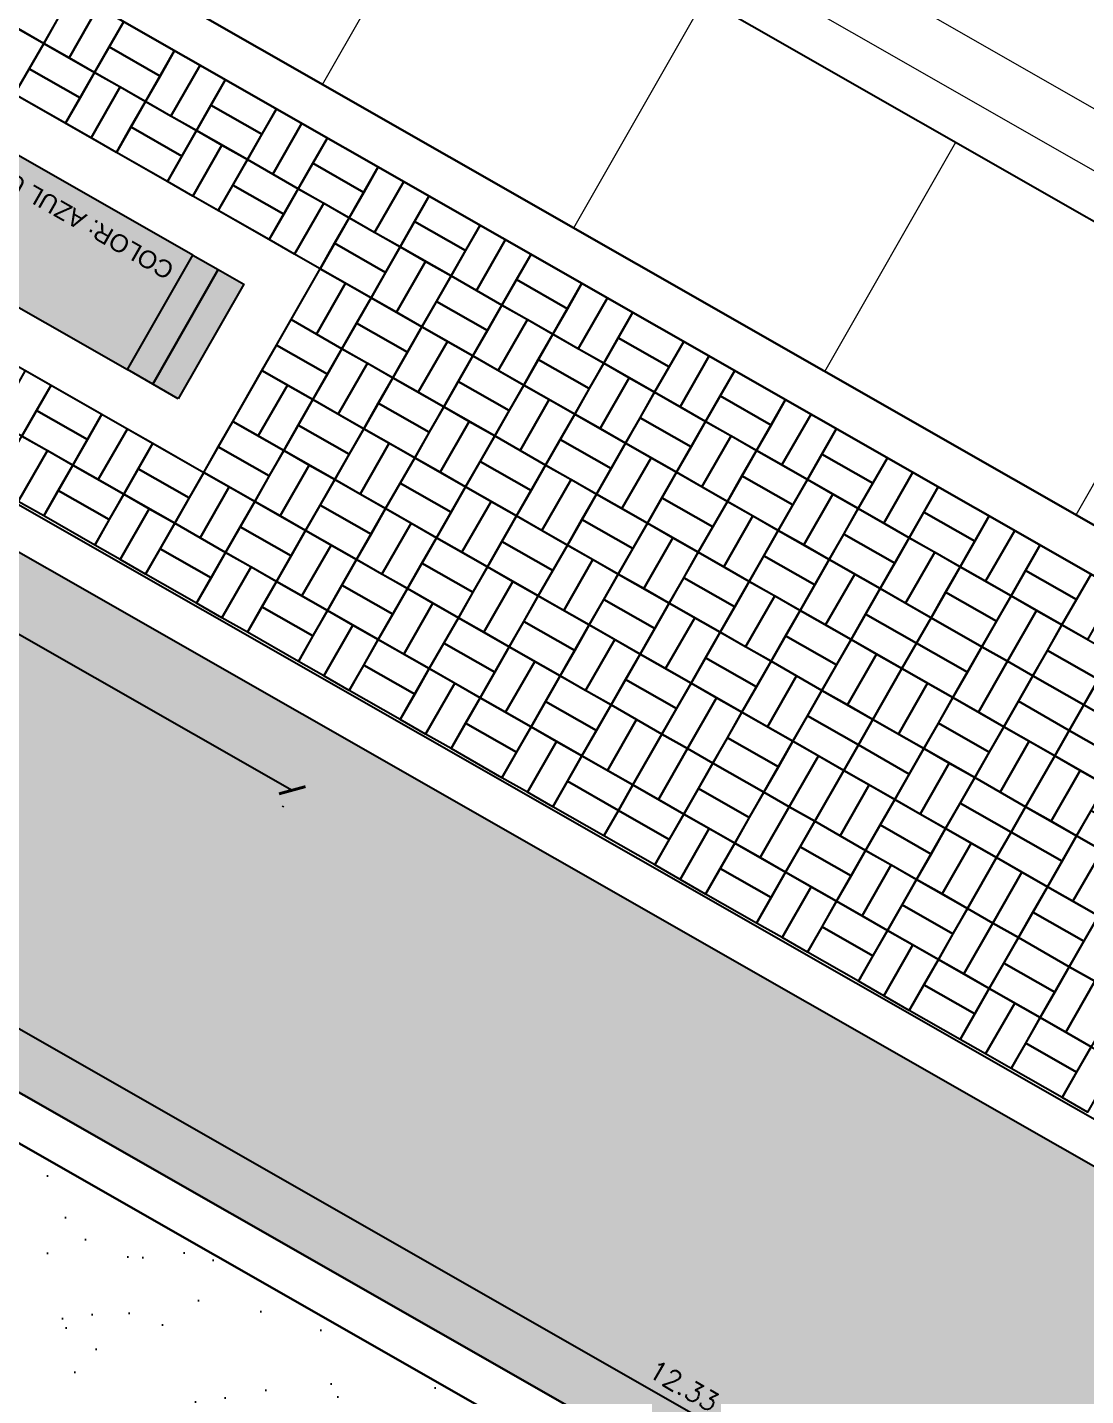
# Model space of a CAD drawing. Header units: millimetres. Extents: x 460 to 723, y 360 to 962.
# Drawn here: x 586.14 to 591.59, y 638.3 to 645.35 of the extents above; entities that cross this region are included whole.
import ezdxf

# ---------------------------------------------------------------- set-up
doc = ezdxf.new("R2010")
doc.units = ezdxf.units.MM
doc.layers.get('0').update_dxf_attribs({"true_color": 0xc2ced6})
for name, color, linetype in [('00_Lotes', 224, 'Continuous'), ('00_Parque-Hatch', 94, 'Continuous'), ('01_Concreto', 251, 'Continuous'), ('01_Concreto_Bruñas', 252, 'Continuous'), ('04_COLOR BANCAS', 252, 'Continuous'), ('0_HATCH_VEREDA', 253, 'Continuous'), ('A-AREA DE TALUD', 82, 'Continuous'), ('C-ROAD', 7, 'Continuous'), ('G-ACOTADO LOTES', 251, 'Continuous')]:
    doc.layers.add(name, color=color, linetype=linetype)
doc.layers.add('Menorca-Parques-A-Bruñas', color=252, linetype='Continuous', lineweight=5)
doc.layers.add('Menorca-Parques-A-Sardineles', color=8, linetype='Continuous', lineweight=18)
doc.styles.add('01COTAS', font='romans.shx')
doc.styles.add('Texto', font='arial.ttf', dxfattribs={"height": 0.2})
doc.dimstyles.new('DIM-50-PLANTA', dxfattribs={"dimscale": 0.05, "dimtxt": 2, "dimasz": 2, "dimexe": 2, "dimexo": 2, "dimgap": 1, "dimtad": 1, "dimzin": 4, "dimdsep": 46, "dimtxsty": '01COTAS', "dimblk": 'ARCHTICK', "dimcen": 25, "dimclrd": 256, "dimclre": 256, "dimclrt": 2, "dimadec": 0, "dimazin": 3, "dimtfac": 1, "dimtmove": 2, "dimatfit": 3, "dimfxl": 2, "dimtolj": 1, "dimtzin": 0, "dimarcsym": 0})

# ---------------------------------------------------------------- blocks, each defined once
blk = doc.blocks.new('Cancha Boulevard')
at = {"layer": '00_Parque-Hatch'}
h = blk.add_hatch(dxfattribs=at)
h.set_pattern_fill('DOTS', color=112, scale=0.5, angle=16.392597834)
h.paths.add_polyline_path([(373652.3303, 8487761.1964), (373676.4203, 8487761.1964), (373676.4203, 8487777.1564), (373652.3303, 8487777.1564)])
at = {"layer": 'Menorca-Parques-A-Sardineles', "color": 251, "true_color": 0x636466}
for points in [[(373652.1803, 8487761.0464), (373676.5703, 8487761.0464), (373676.5703, 8487777.3064), (373652.1803, 8487777.3064)], [(373652.3303, 8487761.1964), (373676.4203, 8487761.1964), (373676.4203, 8487777.1564), (373652.3303, 8487777.1564)]]:
    blk.add_lwpolyline(points, close=True, dxfattribs=at)
blk = doc.blocks.new('_ArchTick')
at = {"color": 0, "linetype": 'ByBlock', "const_width": 0.15}
blk.add_lwpolyline([(-0.5, -0.5), (0.5, 0.5)], dxfattribs=at)
blk = doc.blocks.new('*D329')
at = {"layer": 'Defpoints', "color": 0, "linetype": 'Continuous', "transparency": 16777216}
for p in [(583.9745, 641.0731), (594.8213, 635.2062), (594.6795, 634.9579)]:
    blk.add_point(p, dxfattribs=at)
at = {"layer": 'Menorca-Parques-A-Bruñas', "linetype": 'Continuous', "lineweight": -2, "transparency": 16777216}
for p, q in [((584.1141, 641.3174), (584.1659, 641.4082)), ((584.1163, 641.3213), (594.8213, 635.2062)), ((594.8191, 635.2022), (594.8709, 635.293))]:
    blk.add_line(p, q, dxfattribs=at)
at = {"layer": 'Menorca-Parques-A-Bruñas', "linetype": 'Continuous', "lineweight": -2, "transparency": 16777216, "xscale": 0.1, "yscale": 0.1, "zscale": 0.1}
for p, rotation in [((584.1163, 641.3213), 150.2630592389551), ((594.8213, 635.2062), 330.2630592389551)]:
    blk.add_blockref('_ArchTick', p, dxfattribs=dict(at, rotation=rotation))
at = {"layer": 'Menorca-Parques-A-Bruñas', "color": 2, "linetype": 'Continuous', "transparency": 16777216, "insert": (589.5184, 638.3506), "char_height": 0.1, "attachment_point": 5, "rotation": 330.26306, "style": '01COTAS'}
blk.add_mtext('\\A1;12.33', dxfattribs=at)
blk = doc.blocks.new('banca2')
at = {"layer": '04_COLOR BANCAS', "true_color": 0x0d32d9}
h = blk.add_hatch(color=162, dxfattribs=at)
h.dxf.hatch_style = 1
edge = h.paths.add_edge_path()
edge.add_line((0, 0), (-0.0992, 0.0126))
edge.add_line((-0.0992, 0.0126), (-0.0424, 0.459))
edge.add_line((-0.0424, 0.459), (0.0568, 0.4464))
edge.add_line((0.0568, 0.4464), (0, 0))
edge = h.paths.add_edge_path()
edge.add_line((-0.0992, 0.0126), (-0.1984, 0.0252))
edge.add_line((-0.1984, 0.0252), (-0.1416, 0.4716))
edge.add_line((-0.1416, 0.4716), (-0.0424, 0.459))
edge.add_line((-0.0424, 0.459), (-0.0992, 0.0126))
edge = h.paths.add_edge_path()
edge.add_line((-0.1984, 0.0252), (-0.1416, 0.4716))
edge.add_line((-0.1416, 0.4716), (-1.7289, 0.6734))
edge.add_line((-1.7289, 0.6734), (-1.7856, 0.227))
edge.add_line((-1.7856, 0.227), (-0.1984, 0.0252))
edge = h.paths.add_edge_path()
edge.add_line((-1.7856, 0.227), (-1.8848, 0.2396))
edge.add_line((-1.8848, 0.2396), (-1.8281, 0.6861))
edge.add_line((-1.8281, 0.6861), (-1.7289, 0.6734))
edge.add_line((-1.7289, 0.6734), (-1.7856, 0.227))
edge = h.paths.add_edge_path()
edge.add_line((-1.8848, 0.2396), (-1.984, 0.2523))
edge.add_line((-1.984, 0.2523), (-1.9273, 0.6987))
edge.add_line((-1.9273, 0.6987), (-1.8281, 0.6861))
edge.add_line((-1.8281, 0.6861), (-1.8848, 0.2396))
at = {"layer": '01_Concreto'}
for points in [[(-1.8848, 0.2396), (-1.984, 0.2523), (-1.9273, 0.6987), (-1.8281, 0.6861), (-1.8848, 0.2396)], [(-1.7856, 0.227), (-1.8848, 0.2396), (-1.8281, 0.6861), (-1.7289, 0.6734), (-1.7856, 0.227)], [(-0.1984, 0.0252), (-0.1416, 0.4716), (-1.7289, 0.6734), (-1.7856, 0.227), (-0.1984, 0.0252)], [(-0.0992, 0.0126), (-0.1984, 0.0252), (-0.1416, 0.4716), (-0.0424, 0.459), (-0.0992, 0.0126)], [(0, 0), (-0.0992, 0.0126), (-0.0424, 0.459), (0.0568, 0.4464), (0, 0)]]:
    blk.add_lwpolyline(points, dxfattribs=at)
at = {"layer": '04_COLOR BANCAS', "insert": (-0.1898, 0.3576), "char_height": 0.06, "width": 1.41954, "attachment_point": 1, "rotation": 172.754, "style": 'Texto'}
blk.add_mtext('COLOR: AZUL ULTRAMAR', dxfattribs=at)
blk = doc.blocks.new('A$Cebc2b490')
at = {"layer": '01_Concreto_Bruñas'}
blk.add_lwpolyline([(0.1, 2.4), (0.9, 2.4), (0.9, 0), (0.1, 0)], close=True, dxfattribs=at)
at = {"layer": '01_Concreto_Bruñas', "xscale": -0.9999999999999998, "rotation": 262.7539699267985}
blk.add_blockref('banca2', (0.275, 2.2), dxfattribs=at)
blk = doc.blocks.new('*D328')
at = {"layer": 'Defpoints', "color": 0, "linetype": 'Continuous', "transparency": 16777216}
for p in [(582.5533, 644.9276, -10.267), (587.7969, 641.9323, -10.267), (587.5034, 641.4185)]:
    blk.add_point(p, dxfattribs=at)
at = {"layer": 'Menorca-Parques-A-Bruñas', "linetype": 'Continuous', "lineweight": -2, "transparency": 16777216}
for p, q in [((582.2598, 644.4139), (587.5034, 641.4185)), ((582.2137, 644.3331), (582.2102, 644.327)), ((587.4573, 641.3378), (587.4538, 641.3317))]:
    blk.add_line(p, q, dxfattribs=at)
at = {"layer": 'Menorca-Parques-A-Bruñas', "linetype": 'Continuous', "lineweight": -2, "transparency": 16777216, "xscale": 0.1, "yscale": 0.1, "zscale": 0.1}
for p, rotation in [((582.2598, 644.4139), 150.2630607714954), ((587.5034, 641.4185), 330.2630607714954)]:
    blk.add_blockref('_ArchTick', p, dxfattribs=dict(at, rotation=rotation))
at = {"layer": 'Menorca-Parques-A-Bruñas', "color": 2, "linetype": 'Continuous', "transparency": 16777216, "insert": (584.9312, 643.003), "char_height": 0.1, "attachment_point": 5, "rotation": 330.26306, "style": '01COTAS'}
blk.add_mtext('\\A1;6.04', dxfattribs=at)

msp = doc.modelspace()

# ---------------------------------------------------------------- hatches: boundary and pattern name
at = {"layer": 'A-AREA DE TALUD', "true_color": 0xcdcd98}
h = msp.add_hatch(dxfattribs=at)
h.set_pattern_fill('AR-SAND', color=9, scale=0.012078, angle=40.07509)
h.set_pattern_definition([(77.5750947866, (-410524.92446, -13002042.6709), (-0.395330194152, 0.439867143114), [0, -0.466294532984, 0, -0.521513622416, 0, -0.498505668486]), (47.5750947866, (-410524.9245, -13002042.6709), (-0.14192440596, 1.01200526065), [0, -0.251553629636, 0, -0.420278625124, 0, -0.161055677511]), (7.5750947866, (-410525.2132, -13002042.91383), (0.729905484133, 0.616363838232), [0, -0.153386359534, 0, -0.552190894323, 0, -0.72091588981]), (357.5750947866, (-410525.2132, -13002042.9138), (0.532328560034, 0.799730681003), [0, -0.076693179767, 0, -0.3619918085, 0, -0.414143170742])])
edge = h.paths.add_edge_path()
edge.add_line((592.9346, 632.3599), (594.3705, 634.8736))
edge.add_line((594.3705, 634.8736), (584.2046, 640.6809))
edge.add_line((584.2046, 640.6809), (584.3098, 629.1749))
edge.add_spline(control_points=[(584.3098, 629.1749), (584.906, 629.8385), (585.9071, 630.953), (589.9122, 630.119), (591.8161, 631.5306), (592.9346, 632.3599)], knot_values=[0, 0, 0, 0, 2.229002, 3.742912, 5.898628, 5.898628, 5.898628, 5.898628], degree=3, periodic=0)
at = {"layer": 'G-ACOTADO LOTES'}
h = msp.add_hatch(color=45, dxfattribs=at)
h.dxf.hatch_style = 1
h.paths.add_polyline_path([(594.6795, 634.9579), (584.1982, 616.6098), (583.9745, 641.0731)], flags=16)
h.paths.add_polyline_path([(582.3356, 644.7912), (581.5292, 644.3182), (581.8202, 612.4925), (584.6082, 612.4577), (597.9751, 635.8572)])

# ---------------------------------------------------------------- linework, layer by layer
at = {"layer": '00_Lotes'}
for points, elevation in [([(578.5885, 651.7999), (603.7424, 637.431)], -8.1697), ([(578.6031, 650.2269), (601.8886, 636.9251)], -8.1697), ([(580.8103, 600.4828), (601.5796, 636.8408), (578.8331, 649.8346), (579.2848, 600.8803), (580.8103, 600.4828)], 2.0973), ([(578.8331, 649.8346), (601.5796, 636.8408), (578.8331, 649.8346)], -8.1697), ([(584.7918, 612.3528), (598.2635, 635.9359), (582.5458, 644.9145)], 2.0973)]:
    msp.add_lwpolyline(points, dxfattribs=dict(at, elevation=elevation))
at = {"layer": '00_Lotes', "elevation": 2.0973}
for points in [[(580.921, 600.22), (601.8886, 636.9251), (578.6031, 650.2269), (579.0599, 600.7049)], [(580.8103, 600.4828), (601.5796, 636.8408), (578.8331, 649.8346), (579.2848, 600.8803)], [(582.3356, 644.7912), (581.5292, 644.3182), (581.8202, 612.4925), (584.6082, 612.4577), (597.9751, 635.8572)], [(584.1982, 616.6098), (594.6795, 634.9579), (583.9745, 641.0731)], [(594.6795, 634.9579), (584.1982, 616.6098), (583.9745, 641.0731)], [(584.417, 617.4493), (594.3705, 634.8736), (584.2046, 640.6809), (584.417, 617.4493)], [(594.3705, 634.8736), (584.417, 617.4493), (584.2046, 640.6809)]]:
    msp.add_lwpolyline(points, close=True, dxfattribs=at)
at = {"layer": '0_HATCH_VEREDA', "elevation": -8.1697}
for points in [[(585.9613, 645.415), (586.0362, 645.5461), (586.2983, 645.3963), (586.2235, 645.2652)], [(586.3732, 645.5274), (586.5043, 645.4525), (586.3545, 645.1903), (586.2235, 645.2652)], [(586.3732, 645.5274), (586.5043, 645.4525), (586.3545, 645.1903), (586.2235, 645.2652)], [(586.5043, 645.4525), (586.6354, 645.3776), (586.4856, 645.1154), (586.3545, 645.1903)], [(586.5605, 645.2465), (586.6354, 645.3776), (586.8976, 645.2278), (586.8227, 645.0968)], [(586.0924, 645.3401), (586.2235, 645.2652), (586.0737, 645.003), (585.9426, 645.0779)], [(586.1486, 645.1341), (586.2235, 645.2652), (586.4856, 645.1154), (586.4108, 644.9843)], [(586.4856, 645.1154), (586.5605, 645.2465), (586.8227, 645.0968), (586.7478, 644.9657), (586.4856, 645.1154)], [(586.4856, 645.1154), (586.5605, 645.2465), (586.8227, 645.0968), (586.7478, 644.9657)], [(586.8976, 645.2278), (587.0287, 645.153), (586.8789, 644.8908), (586.7478, 644.9657)], [(587.0287, 645.153), (587.1598, 645.0781), (587.01, 644.8159), (586.8789, 644.8908)], [(587.0287, 645.153), (587.1598, 645.0781), (587.01, 644.8159), (586.8789, 644.8908)], [(586.0737, 645.003), (586.1486, 645.1341), (586.4108, 644.9843), (586.3359, 644.8533)], [(586.4856, 645.1154), (586.6167, 645.0406), (586.467, 644.7784), (586.3359, 644.8533)], [(586.6167, 645.0406), (586.7478, 644.9657), (586.598, 644.7035), (586.467, 644.7784)], [(587.0849, 644.947), (587.1598, 645.0781), (587.4219, 644.9283), (587.3471, 644.7972)], [(587.0849, 644.947), (587.1598, 645.0781), (587.4219, 644.9283), (587.3471, 644.7972)], [(586.6729, 644.8346), (586.7478, 644.9657), (587.01, 644.8159), (586.9351, 644.6848)], [(587.01, 644.8159), (587.0849, 644.947), (587.3471, 644.7972), (587.2722, 644.6661)], [(587.01, 644.8159), (587.0849, 644.947), (587.3471, 644.7972), (587.2722, 644.6661)], [(587.4219, 644.9283), (587.553, 644.8534), (587.4033, 644.5912), (587.2722, 644.6661)], [(587.4219, 644.9283), (587.553, 644.8534), (587.4033, 644.5912), (587.2722, 644.6661)], [(586.598, 644.7035), (586.6729, 644.8346), (586.9351, 644.6848), (586.8602, 644.5537)], [(586.598, 644.7035), (586.6729, 644.8346), (586.9351, 644.6848), (586.8602, 644.5537)], [(587.01, 644.8159), (587.1411, 644.741), (586.9913, 644.4788), (586.8602, 644.5537)], [(587.553, 644.8534), (587.6841, 644.7785), (587.5344, 644.5164), (587.4033, 644.5912), (587.553, 644.8534)], [(587.553, 644.8534), (587.6841, 644.7785), (587.5344, 644.5164), (587.4033, 644.5912)], [(587.1411, 644.741), (587.2722, 644.6661), (587.1224, 644.404), (586.9913, 644.4788)], [(587.6092, 644.6475), (587.6841, 644.7785), (587.9463, 644.6288), (587.8714, 644.4977)], [(587.1973, 644.535), (587.2722, 644.6661), (587.5344, 644.5164), (587.4595, 644.3853)], [(587.5344, 644.5164), (587.6092, 644.6475), (587.8714, 644.4977), (587.7965, 644.3666)], [(587.9463, 644.6288), (588.0774, 644.5539), (587.9276, 644.2917), (587.7965, 644.3666)], [(587.9463, 644.6288), (588.0774, 644.5539), (587.9276, 644.2917), (587.7965, 644.3666)], [(587.1224, 644.404), (587.1973, 644.535), (587.4595, 644.3853), (587.3846, 644.2542)], [(588.0774, 644.5539), (588.2085, 644.479), (588.0587, 644.2168), (587.9276, 644.2917)], [(587.5344, 644.5164), (587.6654, 644.4415), (587.5157, 644.1793), (587.3846, 644.2542)], [(588.1336, 644.3479), (588.2085, 644.479), (588.4707, 644.3292), (588.3958, 644.1981)], [(587.6654, 644.4415), (587.7965, 644.3666), (587.6468, 644.1044), (587.5157, 644.1793)], [(587.7216, 644.2355), (587.7965, 644.3666), (588.0587, 644.2168), (587.9838, 644.0857)], [(588.0587, 644.2168), (588.1336, 644.3479), (588.3958, 644.1981), (588.3209, 644.0671)], [(588.4707, 644.3292), (588.6017, 644.2544), (588.452, 643.9922), (588.3209, 644.0671)], [(587.6468, 644.1044), (587.7216, 644.2355), (587.9838, 644.0857), (587.9089, 643.9546)], [(587.6468, 644.1044), (587.7216, 644.2355), (587.9838, 644.0857), (587.9089, 643.9546)], [(588.6017, 644.2544), (588.7328, 644.1795), (588.5831, 643.9173), (588.452, 643.9922)], [(588.6017, 644.2544), (588.7328, 644.1795), (588.5831, 643.9173), (588.452, 643.9922)], [(588.0587, 644.2168), (588.1898, 644.1419), (588.04, 643.8798), (587.9089, 643.9546)], [(588.658, 644.0484), (588.7328, 644.1795), (588.995, 644.0297), (588.9201, 643.8986)], [(587.6468, 644.1044), (587.7779, 644.0295), (587.6281, 643.7673), (587.497, 643.8422)], [(588.1898, 644.1419), (588.3209, 644.0671), (588.1711, 643.8049), (588.04, 643.8798)], [(588.1898, 644.1419), (588.3209, 644.0671), (588.1711, 643.8049), (588.04, 643.8798)], [(587.7779, 644.0295), (587.9089, 643.9546), (587.7592, 643.6925), (587.6281, 643.7673)], [(587.7779, 644.0295), (587.9089, 643.9546), (587.7592, 643.6925), (587.6281, 643.7673)], [(588.246, 643.936), (588.3209, 644.0671), (588.5831, 643.9173), (588.5082, 643.7862)], [(588.246, 643.936), (588.3209, 644.0671), (588.5831, 643.9173), (588.5082, 643.7862)], [(588.5831, 643.9173), (588.658, 644.0484), (588.9201, 643.8986), (588.8452, 643.7675)], [(587.8341, 643.8236), (587.9089, 643.9546), (588.1711, 643.8049), (588.0962, 643.6738)], [(587.8341, 643.8236), (587.9089, 643.9546), (588.1711, 643.8049), (588.0962, 643.6738)], [(588.1711, 643.8049), (588.246, 643.936), (588.5082, 643.7862), (588.4333, 643.6551)], [(588.1711, 643.8049), (588.246, 643.936), (588.5082, 643.7862), (588.4333, 643.6551)], [(588.5831, 643.9173), (588.7142, 643.8424), (588.5644, 643.5802), (588.4333, 643.6551)], [(587.4221, 643.7111), (587.497, 643.8422), (587.7592, 643.6925), (587.6843, 643.5614)], [(587.7592, 643.6925), (587.8341, 643.8236), (588.0962, 643.6738), (588.0214, 643.5427)], [(587.7592, 643.6925), (587.8341, 643.8236), (588.0962, 643.6738), (588.0214, 643.5427)], [(588.7142, 643.8424), (588.8452, 643.7675), (588.6955, 643.5053), (588.5644, 643.5802)], [(588.1711, 643.8049), (588.3022, 643.73), (588.1524, 643.4678), (588.0214, 643.5427)], [(587.3472, 643.5801), (587.4221, 643.7111), (587.6843, 643.5614), (587.6094, 643.4303)], [(587.3472, 643.5801), (587.4221, 643.7111), (587.6843, 643.5614), (587.6094, 643.4303)], [(587.7592, 643.6925), (587.8903, 643.6176), (587.7405, 643.3554), (587.6094, 643.4303)], [(588.3022, 643.73), (588.4333, 643.6551), (588.2835, 643.3929), (588.1524, 643.4678)], [(587.8903, 643.6176), (588.0214, 643.5427), (587.8716, 643.2805), (587.7405, 643.3554)], [(588.3584, 643.524), (588.4333, 643.6551), (588.6955, 643.5053), (588.6206, 643.3742)], [(588.3584, 643.524), (588.4333, 643.6551), (588.6955, 643.5053), (588.6206, 643.3742)], [(586.1301, 643.5799), (586.2612, 643.505), (586.1114, 643.2428), (585.9803, 643.3177)], [(587.3472, 643.5801), (587.4783, 643.5052), (587.3285, 643.243), (587.1975, 643.3179)], [(587.3472, 643.5801), (587.4783, 643.5052), (587.3285, 643.243), (587.1975, 643.3179)], [(587.9465, 643.4116), (588.0214, 643.5427), (588.2835, 643.3929), (588.2087, 643.2618)], [(586.1863, 643.3739), (586.2612, 643.505), (586.5233, 643.3552), (586.4484, 643.2241)], [(586.1863, 643.3739), (586.2612, 643.505), (586.5233, 643.3552), (586.4484, 643.2241)], [(587.4783, 643.5052), (587.6094, 643.4303), (587.4596, 643.1681), (587.3285, 643.243)], [(587.4783, 643.5052), (587.6094, 643.4303), (587.4596, 643.1681), (587.3285, 643.243)], [(588.2835, 643.3929), (588.3584, 643.524), (588.6206, 643.3742), (588.5457, 643.2432)], [(588.2835, 643.3929), (588.3584, 643.524), (588.6206, 643.3742), (588.5457, 643.2432)], [(587.5345, 643.2992), (587.6094, 643.4303), (587.8716, 643.2805), (587.7967, 643.1494)], [(587.8716, 643.2805), (587.9465, 643.4116), (588.2087, 643.2618), (588.1338, 643.1307)], [(588.2835, 643.3929), (588.4146, 643.318), (588.2649, 643.0559), (588.1338, 643.1307)], [(588.2835, 643.3929), (588.4146, 643.318), (588.2649, 643.0559), (588.1338, 643.1307)], [(586.1114, 643.2428), (586.1863, 643.3739), (586.4484, 643.2241), (586.3736, 643.0931)], [(586.5233, 643.3552), (586.6544, 643.2803), (586.5047, 643.0182), (586.3736, 643.0931)], [(586.5233, 643.3552), (586.6544, 643.2803), (586.5047, 643.0182), (586.3736, 643.0931)], [(586.6544, 643.2803), (586.7855, 643.2055), (586.6357, 642.9433), (586.5047, 643.0182)], [(587.1226, 643.1868), (587.1975, 643.3179), (587.4596, 643.1681), (587.3848, 643.037)], [(587.1226, 643.1868), (587.1975, 643.3179), (587.4596, 643.1681), (587.3848, 643.037)], [(587.4596, 643.1681), (587.5345, 643.2992), (587.7967, 643.1494), (587.7218, 643.0183)], [(587.8716, 643.2805), (588.0027, 643.2056), (587.8529, 642.9435), (587.7218, 643.0183)], [(588.4146, 643.318), (588.5457, 643.2432), (588.3959, 642.981), (588.2649, 643.0559)], [(588.4146, 643.318), (588.5457, 643.2432), (588.3959, 642.981), (588.2649, 643.0559)], [(586.1114, 643.2428), (586.2425, 643.1679), (586.0927, 642.9058), (585.9616, 642.9806)], [(586.7106, 643.0744), (586.7855, 643.2055), (587.0477, 643.0557), (586.9728, 642.9246)], [(587.0477, 643.0557), (587.1226, 643.1868), (587.3848, 643.037), (587.3099, 642.9059), (587.0477, 643.0557)], [(587.0477, 643.0557), (587.1226, 643.1868), (587.3848, 643.037), (587.3099, 642.9059)], [(588.0027, 643.2056), (588.1338, 643.1307), (587.984, 642.8686), (587.8529, 642.9435)], [(586.2425, 643.1679), (586.3736, 643.0931), (586.2238, 642.8309), (586.0927, 642.9058)], [(587.4596, 643.1681), (587.5907, 643.0932), (587.441, 642.831), (587.3099, 642.9059)], [(588.0589, 642.9997), (588.1338, 643.1307), (588.3959, 642.981), (588.3211, 642.8499)], [(586.2987, 642.962), (586.3736, 643.0931), (586.6357, 642.9433), (586.5609, 642.8122)], [(586.6357, 642.9433), (586.7106, 643.0744), (586.9728, 642.9246), (586.8979, 642.7935)], [(586.6357, 642.9433), (586.7106, 643.0744), (586.9728, 642.9246), (586.8979, 642.7935)], [(587.0477, 643.0557), (587.1788, 642.9808), (587.029, 642.7186), (586.8979, 642.7935)], [(587.0477, 643.0557), (587.1788, 642.9808), (587.029, 642.7186), (586.8979, 642.7935)], [(587.5907, 643.0932), (587.7218, 643.0183), (587.572, 642.7562), (587.441, 642.831)], [(587.1788, 642.9808), (587.3099, 642.9059), (587.1601, 642.6437), (587.029, 642.7186)], [(587.6469, 642.8872), (587.7218, 643.0183), (587.984, 642.8686), (587.9091, 642.7375)], [(587.984, 642.8686), (588.0589, 642.9997), (588.3211, 642.8499), (588.2462, 642.7188)], [(586.2238, 642.8309), (586.2987, 642.962), (586.5609, 642.8122), (586.486, 642.6811)], [(586.6357, 642.9433), (586.7668, 642.8684), (586.6171, 642.6062), (586.486, 642.6811)], [(586.6357, 642.9433), (586.7668, 642.8684), (586.6171, 642.6062), (586.486, 642.6811)], [(587.235, 642.7748), (587.3099, 642.9059), (587.572, 642.7562), (587.4972, 642.6251)], [(586.7668, 642.8684), (586.8979, 642.7935), (586.7482, 642.5313), (586.6171, 642.6062)], [(586.7668, 642.8684), (586.8979, 642.7935), (586.7482, 642.5313), (586.6171, 642.6062)], [(587.572, 642.7562), (587.6469, 642.8872), (587.9091, 642.7375), (587.8342, 642.6064)], [(587.984, 642.8686), (588.1151, 642.7937), (587.9653, 642.5315), (587.8342, 642.6064)], [(586.823, 642.6624), (586.8979, 642.7935), (587.1601, 642.6437), (587.0852, 642.5127)], [(586.823, 642.6624), (586.8979, 642.7935), (587.1601, 642.6437), (587.0852, 642.5127)], [(587.1601, 642.6437), (587.235, 642.7748), (587.4972, 642.6251), (587.4223, 642.494)], [(587.572, 642.7562), (587.7031, 642.6813), (587.5534, 642.4191), (587.4223, 642.494)], [(588.1151, 642.7937), (588.2462, 642.7188), (588.0964, 642.4566), (587.9653, 642.5315)], [(586.7482, 642.5313), (586.823, 642.6624), (587.0852, 642.5127), (587.0103, 642.3816)], [(586.7482, 642.5313), (586.823, 642.6624), (587.0852, 642.5127), (587.0103, 642.3816)], [(587.1601, 642.6437), (587.2912, 642.5689), (587.1414, 642.3067), (587.0103, 642.3816)], [(587.1601, 642.6437), (587.2912, 642.5689), (587.1414, 642.3067), (587.0103, 642.3816)], [(587.7031, 642.6813), (587.8342, 642.6064), (587.6845, 642.3442), (587.5534, 642.4191)], [(587.2912, 642.5689), (587.4223, 642.494), (587.2725, 642.2318), (587.1414, 642.3067)], [(587.7593, 642.4753), (587.8342, 642.6064), (588.0964, 642.4566), (588.0215, 642.3255)], [(587.3474, 642.3629), (587.4223, 642.494), (587.6845, 642.3442), (587.6096, 642.2131)], [(587.6845, 642.3442), (587.7593, 642.4753), (588.0215, 642.3255), (587.9466, 642.1944)], [(587.2725, 642.2318), (587.3474, 642.3629), (587.6096, 642.2131), (587.5347, 642.082)], [(587.6845, 642.3442), (587.8156, 642.2693), (587.6658, 642.0071), (587.5347, 642.082)], [(587.8156, 642.2693), (587.9466, 642.1944), (587.7969, 641.9323), (587.6658, 642.0071)], [(587.8156, 642.2693), (587.9466, 642.1944), (587.7969, 641.9323), (587.6658, 642.0071)]]:
    msp.add_lwpolyline(points, close=True, dxfattribs=at)
at = {"layer": 'C-ROAD', "color": 244, "linetype": 'Continuous', "transparency": 33554687, "elevation": -8.1697}
for points in [[(588.995, 644.0297), (589.1261, 643.9548), (588.9763, 643.6926), (588.8452, 643.7675)], [(589.1261, 643.9548), (589.2572, 643.8799), (589.1074, 643.6178), (588.9763, 643.6926)], [(589.1823, 643.7488), (589.2572, 643.8799), (589.5194, 643.7302), (589.4445, 643.5991)], [(588.7704, 643.6364), (588.8452, 643.7675), (589.1074, 643.6178), (589.0325, 643.4867)], [(589.1074, 643.6178), (589.1823, 643.7488), (589.4445, 643.5991), (589.3696, 643.468)], [(589.5194, 643.7302), (589.6505, 643.6553), (589.5007, 643.3931), (589.3696, 643.468)], [(588.6955, 643.5053), (588.7704, 643.6364), (589.0325, 643.4867), (588.9577, 643.3556)], [(589.1074, 643.6178), (589.2385, 643.5429), (589.0888, 643.2807), (588.9577, 643.3556)], [(589.6505, 643.6553), (589.7816, 643.5804), (589.6318, 643.3182), (589.5007, 643.3931)], [(589.2385, 643.5429), (589.3696, 643.468), (589.2198, 643.2058), (589.0888, 643.2807)], [(589.7067, 643.4493), (589.7816, 643.5804), (590.0437, 643.4306), (589.9689, 643.2995)], [(588.6955, 643.5053), (588.8266, 643.4305), (588.6768, 643.1683), (588.5457, 643.2432)], [(589.2947, 643.3369), (589.3696, 643.468), (589.6318, 643.3182), (589.5569, 643.1871)], [(588.8266, 643.4305), (588.9577, 643.3556), (588.8079, 643.0934), (588.6768, 643.1683)], [(588.8266, 643.4305), (588.9577, 643.3556), (588.8079, 643.0934), (588.6768, 643.1683)], [(589.6318, 643.3182), (589.7067, 643.4493), (589.9689, 643.2995), (589.894, 643.1684)], [(589.6318, 643.3182), (589.7067, 643.4493), (589.9689, 643.2995), (589.894, 643.1684)], [(590.0437, 643.4306), (590.1748, 643.3557), (590.0251, 643.0936), (589.894, 643.1684)], [(590.0437, 643.4306), (590.1748, 643.3557), (590.0251, 643.0936), (589.894, 643.1684)], [(588.8828, 643.2245), (588.9577, 643.3556), (589.2198, 643.2058), (589.145, 643.0747)], [(589.2198, 643.2058), (589.2947, 643.3369), (589.5569, 643.1871), (589.482, 643.056)], [(590.1748, 643.3557), (590.3059, 643.2809), (590.1561, 643.0187), (590.0251, 643.0936)], [(589.6318, 643.3182), (589.7629, 643.2433), (589.6131, 642.9812), (589.482, 643.056)], [(590.231, 643.1498), (590.3059, 643.2809), (590.5681, 643.1311), (590.4932, 643)], [(590.231, 643.1498), (590.3059, 643.2809), (590.5681, 643.1311), (590.4932, 643)], [(588.4708, 643.1121), (588.5457, 643.2432), (588.8079, 643.0934), (588.733, 642.9623)], [(588.4708, 643.1121), (588.5457, 643.2432), (588.8079, 643.0934), (588.733, 642.9623)], [(588.8079, 643.0934), (588.8828, 643.2245), (589.145, 643.0747), (589.0701, 642.9436)], [(589.2198, 643.2058), (589.3509, 643.1309), (589.2012, 642.8687), (589.0701, 642.9436)], [(589.7629, 643.2433), (589.894, 643.1684), (589.7442, 642.9063), (589.6131, 642.9812)], [(589.7629, 643.2433), (589.894, 643.1684), (589.7442, 642.9063), (589.6131, 642.9812)], [(588.3959, 642.981), (588.4708, 643.1121), (588.733, 642.9623), (588.6581, 642.8312)], [(588.3959, 642.981), (588.4708, 643.1121), (588.733, 642.9623), (588.6581, 642.8312)], [(589.3509, 643.1309), (589.482, 643.056), (589.3323, 642.7939), (589.2012, 642.8687)], [(589.3509, 643.1309), (589.482, 643.056), (589.3323, 642.7939), (589.2012, 642.8687)], [(589.8191, 643.0374), (589.894, 643.1684), (590.1561, 643.0187), (590.0813, 642.8876)], [(590.1561, 643.0187), (590.231, 643.1498), (590.4932, 643), (590.4183, 642.8689)], [(590.1561, 643.0187), (590.231, 643.1498), (590.4932, 643), (590.4183, 642.8689)], [(590.5681, 643.1311), (590.6992, 643.0562), (590.5494, 642.794), (590.4183, 642.8689)], [(590.5681, 643.1311), (590.6992, 643.0562), (590.5494, 642.794), (590.4183, 642.8689)], [(588.8079, 643.0934), (588.939, 643.0185), (588.7892, 642.7563), (588.6581, 642.8312)], [(589.4071, 642.9249), (589.482, 643.056), (589.7442, 642.9063), (589.6693, 642.7752)], [(589.4071, 642.9249), (589.482, 643.056), (589.7442, 642.9063), (589.6693, 642.7752)], [(590.6992, 643.0562), (590.8303, 642.9813), (590.6805, 642.7191), (590.5494, 642.794)], [(588.3959, 642.981), (588.527, 642.9061), (588.3773, 642.6439), (588.2462, 642.7188)], [(588.939, 643.0185), (589.0701, 642.9436), (588.9203, 642.6814), (588.7892, 642.7563)], [(589.7442, 642.9063), (589.8191, 643.0374), (590.0813, 642.8876), (590.0064, 642.7565)], [(590.1561, 643.0187), (590.2872, 642.9438), (590.1375, 642.6816), (590.0064, 642.7565)], [(590.7554, 642.8502), (590.8303, 642.9813), (591.0925, 642.8316), (591.0176, 642.7005)], [(588.527, 642.9061), (588.6581, 642.8312), (588.5084, 642.569), (588.3773, 642.6439)], [(588.9952, 642.8125), (589.0701, 642.9436), (589.3323, 642.7939), (589.2574, 642.6628)], [(589.3323, 642.7939), (589.4071, 642.9249), (589.6693, 642.7752), (589.5944, 642.6441)], [(589.3323, 642.7939), (589.4071, 642.9249), (589.6693, 642.7752), (589.5944, 642.6441)], [(589.7442, 642.9063), (589.8753, 642.8314), (589.7255, 642.5692), (589.5944, 642.6441)], [(590.2872, 642.9438), (590.4183, 642.8689), (590.2686, 642.6067), (590.1375, 642.6816)], [(588.5832, 642.7001), (588.6581, 642.8312), (588.9203, 642.6814), (588.8454, 642.5504)], [(589.8753, 642.8314), (590.0064, 642.7565), (589.8566, 642.4943), (589.7255, 642.5692)], [(590.3434, 642.7378), (590.4183, 642.8689), (590.6805, 642.7191), (590.6056, 642.588)], [(590.6805, 642.7191), (590.7554, 642.8502), (591.0176, 642.7005), (590.9427, 642.5694)], [(591.0925, 642.8316), (591.2235, 642.7567), (591.0738, 642.4945), (590.9427, 642.5694)], [(588.9203, 642.6814), (588.9952, 642.8125), (589.2574, 642.6628), (589.1825, 642.5317)], [(589.3323, 642.7939), (589.4633, 642.719), (589.3136, 642.4568), (589.1825, 642.5317)], [(589.9315, 642.6254), (590.0064, 642.7565), (590.2686, 642.6067), (590.1937, 642.4756)], [(591.2235, 642.7567), (591.3546, 642.6818), (591.2049, 642.4196), (591.0738, 642.4945)], [(591.2235, 642.7567), (591.3546, 642.6818), (591.2049, 642.4196), (591.0738, 642.4945)], [(588.1713, 642.5877), (588.2462, 642.7188), (588.5084, 642.569), (588.4335, 642.4379)], [(588.5084, 642.569), (588.5832, 642.7001), (588.8454, 642.5504), (588.7705, 642.4193)], [(589.4633, 642.719), (589.5944, 642.6441), (589.4447, 642.3819), (589.3136, 642.4568)], [(590.2686, 642.6067), (590.3434, 642.7378), (590.6056, 642.588), (590.5307, 642.457)], [(590.6805, 642.7191), (590.8116, 642.6443), (590.6618, 642.3821), (590.5307, 642.457)], [(588.9203, 642.6814), (589.0514, 642.6066), (588.9016, 642.3444), (588.7705, 642.4193)], [(588.9203, 642.6814), (589.0514, 642.6066), (588.9016, 642.3444), (588.7705, 642.4193)], [(589.5196, 642.513), (589.5944, 642.6441), (589.8566, 642.4943), (589.7817, 642.3632)], [(589.8566, 642.4943), (589.9315, 642.6254), (590.1937, 642.4756), (590.1188, 642.3445)], [(590.8116, 642.6443), (590.9427, 642.5694), (590.7929, 642.3072), (590.6618, 642.3821)], [(591.2798, 642.5507), (591.3546, 642.6818), (591.6168, 642.532), (591.5419, 642.4009)], [(588.0964, 642.4566), (588.1713, 642.5877), (588.4335, 642.4379), (588.3586, 642.3069)], [(588.0964, 642.4566), (588.1713, 642.5877), (588.4335, 642.4379), (588.3586, 642.3069)], [(588.5084, 642.569), (588.6394, 642.4941), (588.4897, 642.232), (588.3586, 642.3069)], [(589.0514, 642.6066), (589.1825, 642.5317), (589.0327, 642.2695), (588.9016, 642.3444)], [(589.0514, 642.6066), (589.1825, 642.5317), (589.0327, 642.2695), (588.9016, 642.3444)], [(590.2686, 642.6067), (590.3996, 642.5318), (590.2499, 642.2697), (590.1188, 642.3446)], [(590.8678, 642.4383), (590.9427, 642.5694), (591.2049, 642.4196), (591.13, 642.2885)], [(591.2049, 642.4196), (591.2798, 642.5507), (591.5419, 642.4009), (591.467, 642.2698)], [(591.2049, 642.4196), (591.2798, 642.5507), (591.5419, 642.4009), (591.467, 642.2698)], [(588.6394, 642.4941), (588.7705, 642.4193), (588.6208, 642.1571), (588.4897, 642.232)], [(588.6394, 642.4941), (588.7705, 642.4193), (588.6208, 642.1571), (588.4897, 642.232)], [(589.1076, 642.4006), (589.1825, 642.5317), (589.4447, 642.3819), (589.3698, 642.2508)], [(589.4447, 642.3819), (589.5196, 642.513), (589.7817, 642.3632), (589.7068, 642.2321)], [(589.8566, 642.4943), (589.9877, 642.4194), (589.8379, 642.1573), (589.7068, 642.2321)], [(589.8566, 642.4943), (589.9877, 642.4194), (589.8379, 642.1573), (589.7068, 642.2321)], [(590.3996, 642.5318), (590.5307, 642.457), (590.381, 642.1948), (590.2499, 642.2697)], [(591.6168, 642.532), (591.7479, 642.4571), (591.5981, 642.1949), (591.467, 642.2698)], [(588.0964, 642.4566), (588.2275, 642.3817), (588.0777, 642.1196), (587.9466, 642.1944)], [(588.6957, 642.2882), (588.7705, 642.4193), (589.0327, 642.2695), (588.9578, 642.1384)], [(588.6957, 642.2882), (588.7705, 642.4193), (589.0327, 642.2695), (588.9578, 642.1384)], [(589.9877, 642.4194), (590.1188, 642.3445), (589.969, 642.0824), (589.8379, 642.1573)], [(590.4559, 642.3259), (590.5307, 642.457), (590.7929, 642.3072), (590.718, 642.1761)], [(590.7929, 642.3072), (590.8678, 642.4383), (591.13, 642.2885), (591.0551, 642.1574)], [(590.7929, 642.3072), (590.8678, 642.4383), (591.13, 642.2885), (591.0551, 642.1574)], [(591.2049, 642.4196), (591.336, 642.3447), (591.1862, 642.0825), (591.0551, 642.1574)], [(591.2049, 642.4196), (591.336, 642.3447), (591.1862, 642.0825), (591.0551, 642.1574)], [(588.2275, 642.3817), (588.3586, 642.3069), (588.2088, 642.0447), (588.0777, 642.1196)], [(589.0327, 642.2695), (589.1076, 642.4006), (589.3698, 642.2508), (589.2949, 642.1197)], [(589.0327, 642.2695), (589.1076, 642.4006), (589.3698, 642.2508), (589.2949, 642.1197)], [(589.4447, 642.3819), (589.5758, 642.307), (589.426, 642.0448), (589.2949, 642.1197)], [(590.0439, 642.2135), (590.1188, 642.3446), (590.381, 642.1948), (590.3061, 642.0637)], [(591.336, 642.3447), (591.467, 642.2698), (591.3173, 642.0077), (591.1862, 642.0825)], [(588.2837, 642.1758), (588.3586, 642.3069), (588.6208, 642.1571), (588.5459, 642.026)], [(588.6208, 642.1571), (588.6957, 642.2882), (588.9578, 642.1384), (588.8829, 642.0073)], [(589.0327, 642.2695), (589.1638, 642.1946), (589.014, 641.9324), (588.8829, 642.0073)], [(589.0327, 642.2695), (589.1638, 642.1946), (589.014, 641.9324), (588.8829, 642.0073)], [(589.5758, 642.307), (589.7068, 642.2321), (589.5571, 641.97), (589.426, 642.0448)], [(590.381, 642.1948), (590.4559, 642.3259), (590.718, 642.1761), (590.6432, 642.045)], [(590.718, 642.1761), (590.7929, 642.3072), (591.0551, 642.1574), (590.9802, 642.0263)], [(590.718, 642.1761), (590.7929, 642.3072), (591.0551, 642.1574), (590.9802, 642.0263)], [(591.3922, 642.1387), (591.467, 642.2698), (591.7292, 642.1201), (591.6543, 641.989)], [(587.8718, 642.0634), (587.9466, 642.1944), (588.2088, 642.0447), (588.1339, 641.9136)], [(587.8718, 642.0634), (587.9466, 642.1944), (588.2088, 642.0447), (588.1339, 641.9136)], [(589.1638, 642.1946), (589.2949, 642.1197), (589.1451, 641.8575), (589.014, 641.9324)], [(589.632, 642.101), (589.7068, 642.2321), (589.969, 642.0824), (589.8941, 641.9513)], [(589.969, 642.0824), (590.0439, 642.2135), (590.3061, 642.0637), (590.2312, 641.9326)], [(590.381, 642.1948), (590.5121, 642.1199), (590.3623, 641.8577), (590.2312, 641.9326)], [(588.2088, 642.0447), (588.2837, 642.1758), (588.5459, 642.026), (588.471, 641.8949)], [(588.2088, 642.0447), (588.2837, 642.1758), (588.5459, 642.026), (588.471, 641.8949)], [(588.6208, 642.1571), (588.7519, 642.0822), (588.6021, 641.82), (588.471, 641.8949)], [(590.6432, 642.045), (590.718, 642.1761), (590.9802, 642.0263), (590.9053, 641.8952)], [(591.0551, 642.1574), (591.1862, 642.0825), (591.0364, 641.8204), (590.9053, 641.8952)], [(591.3173, 642.0077), (591.3922, 642.1387), (591.6543, 641.989), (591.5795, 641.8579)], [(587.7969, 641.9323), (587.8718, 642.0634), (588.1339, 641.9136), (588.0591, 641.7825)], [(588.7519, 642.0822), (588.8829, 642.0073), (588.7332, 641.7451), (588.6021, 641.82)], [(589.22, 641.9886), (589.2949, 642.1197), (589.5571, 641.97), (589.4822, 641.8389)], [(589.5571, 641.97), (589.632, 642.101), (589.8941, 641.9513), (589.8193, 641.8202)], [(589.969, 642.0824), (590.1001, 642.0075), (589.9503, 641.7453), (589.8193, 641.8202)], [(590.5121, 642.1199), (590.6432, 642.045), (590.4934, 641.7828), (590.3623, 641.8577)], [(591.1862, 642.0825), (591.3173, 642.0077), (591.1675, 641.7455), (591.0364, 641.8204)], [(591.7292, 642.1201), (591.8603, 642.0452), (591.7105, 641.783), (591.5795, 641.8579)], [(588.2088, 642.0447), (588.3399, 641.9698), (588.1901, 641.7076), (588.0591, 641.7825)], [(588.2088, 642.0447), (588.3399, 641.9698), (588.1901, 641.7076), (588.0591, 641.7825)], [(588.8081, 641.8762), (588.8829, 642.0073), (589.1451, 641.8575), (589.0702, 641.7265), (588.8081, 641.8762)], [(588.8081, 641.8762), (588.8829, 642.0073), (589.1451, 641.8575), (589.0702, 641.7265)], [(589.1451, 641.8575), (589.22, 641.9886), (589.4822, 641.8389), (589.4073, 641.7078)], [(590.1001, 642.0075), (590.2312, 641.9326), (590.0814, 641.6704), (589.9503, 641.7453)], [(590.6432, 642.045), (590.7742, 641.9701), (590.6245, 641.7079), (590.4934, 641.7828)], [(590.6432, 642.045), (590.7742, 641.9701), (590.6245, 641.7079), (590.4934, 641.7828)], [(591.2424, 641.8766), (591.3173, 642.0077), (591.5795, 641.8579), (591.5046, 641.7268)], [(588.3399, 641.9698), (588.471, 641.8949), (588.3212, 641.6327), (588.1901, 641.7076)], [(589.5571, 641.97), (589.6882, 641.8951), (589.5384, 641.6329), (589.4073, 641.7078)], [(589.5571, 641.97), (589.6882, 641.8951), (589.5384, 641.6329), (589.4073, 641.7078)], [(590.1563, 641.8015), (590.2312, 641.9326), (590.4934, 641.7828), (590.4185, 641.6517)], [(590.1563, 641.8015), (590.2312, 641.9326), (590.4934, 641.7828), (590.4185, 641.6517)], [(590.7742, 641.9701), (590.9053, 641.8952), (590.7556, 641.6331), (590.6245, 641.7079)], [(588.3961, 641.7638), (588.471, 641.8949), (588.7332, 641.7451), (588.6583, 641.614)], [(588.7332, 641.7451), (588.8081, 641.8762), (589.0702, 641.7265), (588.9954, 641.5954)], [(589.1451, 641.8575), (589.2762, 641.7827), (589.1265, 641.5205), (588.9954, 641.5954)], [(589.6882, 641.8951), (589.8193, 641.8202), (589.6695, 641.558), (589.5384, 641.6329)], [(590.8304, 641.7642), (590.9053, 641.8952), (591.1675, 641.7455), (591.0926, 641.6144)], [(591.1675, 641.7455), (591.2424, 641.8766), (591.5046, 641.7268), (591.4297, 641.5957)], [(591.5046, 641.7268), (591.5795, 641.8579), (591.8416, 641.7081), (591.7668, 641.577)], [(589.2762, 641.7827), (589.4073, 641.7078), (589.2575, 641.4456), (589.1265, 641.5205)], [(589.2762, 641.7827), (589.4073, 641.7078), (589.2575, 641.4456), (589.1265, 641.5205)], [(589.7444, 641.6891), (589.8193, 641.8202), (590.0814, 641.6704), (590.0065, 641.5393)], [(590.0814, 641.6704), (590.1563, 641.8015), (590.4185, 641.6517), (590.3436, 641.5207)], [(590.0814, 641.6704), (590.1563, 641.8015), (590.4185, 641.6517), (590.3436, 641.5207)], [(590.4185, 641.6517), (590.4934, 641.7828), (590.7556, 641.6331), (590.6807, 641.502)], [(590.4185, 641.6517), (590.4934, 641.7828), (590.7556, 641.6331), (590.6807, 641.502)], [(588.3212, 641.6327), (588.3961, 641.7638), (588.6583, 641.614), (588.5834, 641.483)], [(588.7332, 641.7451), (588.8643, 641.6702), (588.7145, 641.4081), (588.5834, 641.483)], [(589.4073, 641.7078), (589.5384, 641.6329), (589.3886, 641.3707), (589.2575, 641.4456)], [(590.7556, 641.6331), (590.8304, 641.7642), (591.0926, 641.6144), (591.0177, 641.4833)], [(591.1675, 641.7455), (591.2986, 641.6706), (591.1488, 641.4084), (591.0177, 641.4833)], [(591.4297, 641.5957), (591.5046, 641.7268), (591.7668, 641.577), (591.6919, 641.4459)], [(588.8643, 641.6702), (588.9954, 641.5954), (588.8456, 641.3332), (588.7145, 641.4081)], [(589.5384, 641.6329), (589.6695, 641.558), (589.5197, 641.2958), (589.3886, 641.3707)], [(589.6695, 641.558), (589.7444, 641.6891), (590.0065, 641.5393), (589.9317, 641.4082)], [(590.0814, 641.6704), (590.2125, 641.5955), (590.0628, 641.3334), (589.9317, 641.4082)], [(590.0814, 641.6704), (590.2125, 641.5955), (590.0628, 641.3334), (589.9317, 641.4082)], [(590.3436, 641.5207), (590.4185, 641.6517), (590.6807, 641.502), (590.6058, 641.3709)], [(590.7556, 641.6331), (590.8867, 641.5582), (590.7369, 641.296), (590.6058, 641.3709)], [(591.2986, 641.6706), (591.4297, 641.5957), (591.2799, 641.3335), (591.1488, 641.4084)], [(588.9205, 641.4643), (588.9954, 641.5954), (589.2575, 641.4456), (589.1827, 641.3145)], [(589.5946, 641.4269), (589.6695, 641.558), (589.9317, 641.4082), (589.8568, 641.2772)], [(589.5946, 641.4269), (589.6695, 641.558), (589.9317, 641.4082), (589.8568, 641.2772)], [(590.2125, 641.5955), (590.3436, 641.5207), (590.1938, 641.2585), (590.0628, 641.3334)], [(590.2125, 641.5955), (590.3436, 641.5207), (590.1938, 641.2585), (590.0628, 641.3334)], [(590.8867, 641.5582), (591.0177, 641.4833), (590.868, 641.2211), (590.7369, 641.296)], [(591.4297, 641.5957), (591.5608, 641.5208), (591.411, 641.2586), (591.2799, 641.3335)], [(591.4297, 641.5957), (591.5608, 641.5208), (591.411, 641.2586), (591.2799, 641.3335)], [(590.3436, 641.5207), (590.4747, 641.4458), (590.3249, 641.1836), (590.1938, 641.2585)], [(591.5608, 641.5208), (591.6919, 641.4459), (591.5421, 641.1838), (591.411, 641.2586)], [(588.8456, 641.3332), (588.9205, 641.4643), (589.1827, 641.3145), (589.1078, 641.1834)], [(589.1827, 641.3145), (589.2575, 641.4456), (589.5197, 641.2958), (589.4448, 641.1647)], [(589.5197, 641.2958), (589.5946, 641.4269), (589.8568, 641.2772), (589.7819, 641.1461)], [(589.5197, 641.2958), (589.5946, 641.4269), (589.8568, 641.2772), (589.7819, 641.1461)], [(590.4747, 641.4458), (590.6058, 641.3709), (590.456, 641.1087), (590.3249, 641.1836)], [(590.9429, 641.3522), (591.0177, 641.4833), (591.2799, 641.3335), (591.205, 641.2024)], [(589.9317, 641.4082), (590.0628, 641.3334), (589.913, 641.0712), (589.7819, 641.1461)], [(589.9317, 641.4082), (590.0628, 641.3334), (589.913, 641.0712), (589.7819, 641.1461)], [(590.5309, 641.2398), (590.6058, 641.3709), (590.868, 641.2211), (590.7931, 641.09)], [(590.868, 641.2211), (590.9429, 641.3522), (591.205, 641.2024), (591.1302, 641.0713)], [(589.1078, 641.1834), (589.1827, 641.3145), (589.4448, 641.1647), (589.3699, 641.0337)], [(589.5197, 641.2958), (589.6508, 641.2209), (589.501, 640.9588), (589.3699, 641.0337)], [(589.5197, 641.2958), (589.6508, 641.2209), (589.501, 640.9588), (589.3699, 641.0337)], [(590.0628, 641.3334), (590.1938, 641.2585), (590.0441, 640.9963), (589.913, 641.0712)], [(591.205, 641.2024), (591.2799, 641.3335), (591.5421, 641.1838), (591.4672, 641.0527)], [(591.5421, 641.1838), (591.617, 641.3148), (591.8792, 641.1651), (591.8043, 641.034)], [(591.5421, 641.1838), (591.617, 641.3148), (591.8792, 641.1651), (591.8043, 641.034)], [(589.6508, 641.2209), (589.7819, 641.1461), (589.6321, 640.8839), (589.501, 640.9588)], [(589.6508, 641.2209), (589.7819, 641.1461), (589.6321, 640.8839), (589.501, 640.9588)], [(590.119, 641.1274), (590.1938, 641.2585), (590.456, 641.1087), (590.3811, 640.9776)], [(590.456, 641.1087), (590.5309, 641.2398), (590.7931, 641.09), (590.7182, 640.9589)], [(590.868, 641.2211), (590.9991, 641.1462), (590.8493, 640.8841), (590.7182, 640.9589)], [(589.707, 641.015), (589.7819, 641.1461), (590.0441, 640.9963), (589.9692, 640.8652), (589.707, 641.015)], [(589.707, 641.015), (589.7819, 641.1461), (590.0441, 640.9963), (589.9692, 640.8652)], [(590.9991, 641.1462), (591.1302, 641.0713), (590.9804, 640.8092), (590.8493, 640.8841)], [(591.1302, 641.0713), (591.205, 641.2024), (591.4672, 641.0527), (591.3923, 640.9216)], [(591.5421, 641.1838), (591.6732, 641.1089), (591.5234, 640.8467), (591.3923, 640.9216)], [(590.0441, 640.9963), (590.119, 641.1274), (590.3811, 640.9776), (590.3063, 640.8465)], [(590.456, 641.1087), (590.5871, 641.0338), (590.4373, 640.7716), (590.3063, 640.8465)], [(591.1302, 641.0713), (591.2612, 640.9965), (591.1115, 640.7343), (590.9804, 640.8092)], [(591.6732, 641.1089), (591.8043, 641.034), (591.6545, 640.7718), (591.5234, 640.8467)], [(589.6321, 640.8839), (589.707, 641.015), (589.9692, 640.8652), (589.8943, 640.7341)], [(589.6321, 640.8839), (589.707, 641.015), (589.9692, 640.8652), (589.8943, 640.7341)], [(590.0441, 640.9963), (590.1752, 640.9214), (590.0254, 640.6592), (589.8943, 640.7341)], [(590.5871, 641.0338), (590.7182, 640.9589), (590.5684, 640.6968), (590.4373, 640.7716)], [(591.2612, 640.9965), (591.3923, 640.9216), (591.2426, 640.6594), (591.1115, 640.7343)], [(590.6433, 640.8278), (590.7182, 640.9589), (590.9804, 640.8092), (590.9055, 640.6781)], [(590.1752, 640.9214), (590.3063, 640.8465), (590.1565, 640.5843), (590.0254, 640.6592)], [(590.1752, 640.9214), (590.3063, 640.8465), (590.1565, 640.5843), (590.0254, 640.6592)], [(591.3174, 640.7905), (591.3923, 640.9216), (591.6545, 640.7718), (591.5796, 640.6407)], [(590.2314, 640.7154), (590.3063, 640.8465), (590.5684, 640.6968), (590.4935, 640.5657)], [(590.5684, 640.6968), (590.6433, 640.8278), (590.9055, 640.6781), (590.8306, 640.547)], [(590.9804, 640.8092), (591.1115, 640.7343), (590.9617, 640.4721), (590.8306, 640.547)], [(591.2426, 640.6594), (591.3174, 640.7905), (591.5796, 640.6407), (591.5047, 640.5096)], [(591.2426, 640.6594), (591.3174, 640.7905), (591.5796, 640.6407), (591.5047, 640.5096)], [(590.1565, 640.5843), (590.2314, 640.7154), (590.4935, 640.5657), (590.4187, 640.4346)], [(590.1565, 640.5843), (590.2314, 640.7154), (590.4935, 640.5657), (590.4187, 640.4346)], [(591.1115, 640.7343), (591.2426, 640.6594), (591.0928, 640.3972), (590.9617, 640.4721)], [(591.1115, 640.7343), (591.2426, 640.6594), (591.0928, 640.3972), (590.9617, 640.4721)], [(591.6545, 640.7718), (591.7856, 640.6969), (591.6358, 640.4347), (591.5047, 640.5096)], [(590.5684, 640.6968), (590.6995, 640.6219), (590.5498, 640.3597), (590.4187, 640.4346)], [(591.1677, 640.5283), (591.2426, 640.6594), (591.5047, 640.5096), (591.4299, 640.3785)], [(590.6995, 640.6219), (590.8306, 640.547), (590.6808, 640.2848), (590.5498, 640.3597)], [(590.7557, 640.4159), (590.8306, 640.547), (591.0928, 640.3972), (591.0179, 640.2661)], [(590.7557, 640.4159), (590.8306, 640.547), (591.0928, 640.3972), (591.0179, 640.2661)], [(591.0928, 640.3972), (591.1677, 640.5283), (591.4299, 640.3785), (591.355, 640.2474)], [(591.5047, 640.5096), (591.6358, 640.4347), (591.4861, 640.1726), (591.355, 640.2474)], [(591.6358, 640.4347), (591.7669, 640.3599), (591.6172, 640.0977), (591.4861, 640.1726)], [(590.6808, 640.2848), (590.7557, 640.4159), (591.0179, 640.2661), (590.943, 640.135)], [(591.0928, 640.3972), (591.2239, 640.3223), (591.0741, 640.0602), (590.943, 640.135)], [(591.0928, 640.3972), (591.2239, 640.3223), (591.0741, 640.0602), (590.943, 640.135)], [(591.2239, 640.3223), (591.355, 640.2474), (591.2052, 639.9853), (591.0741, 640.0602)], [(591.2801, 640.1164), (591.355, 640.2474), (591.6172, 640.0977), (591.5423, 639.9666)], [(591.2052, 639.9853), (591.2801, 640.1164), (591.5423, 639.9666), (591.4674, 639.8355)], [(591.6172, 640.0977), (591.7482, 640.0228), (591.5985, 639.7606), (591.4674, 639.8355)]]:
    msp.add_lwpolyline(points, close=True, dxfattribs=at)
at = {"layer": 'Menorca-Parques-A-Bruñas', "linetype": 'Continuous', "elevation": 2.0973}
for points in [[(587.6591, 645.0537), (588.333, 646.2335)], [(588.9527, 644.3147), (589.6266, 645.4945)], [(590.2463, 643.5757), (590.9202, 644.7555)], [(591.5398, 642.8368), (592.2138, 644.0166)]]:
    msp.add_lwpolyline(points, dxfattribs=at)

# ---------------------------------------------------------------- block references
at = {"layer": '00_Lotes', "lineweight": 5, "xscale": -1.85695973217774, "yscale": 1.856959732177738, "zscale": 1.856959732177739, "rotation": 330.2598842458334}
msp.add_blockref('Cancha Boulevard', (-7215637.7389, -14028974.2172, -8.1697), dxfattribs=at)
at = {"layer": '0_HATCH_VEREDA', "xscale": -1.509708263131599, "yscale": 1.509708263131599, "zscale": 1.509708263131599, "rotation": 240.2630596584173}
msp.add_blockref('A$Cebc2b490', (583.8267, 644.7218, -8.1697), dxfattribs=at)

# ---------------------------------------------------------------- dimensions: what is measured, and where the dimension line sits
at = {"layer": 'Menorca-Parques-A-Bruñas', "linetype": 'Continuous'}
for p1, p2, distance, picture, middle in [((582.5533, 644.9276, -8.1697), (587.7969, 641.9323, -8.1697), -0.5917, '*D328', (584.9312, 643.003, 2.0973)), ((583.9745, 641.0731, 2.0973), (594.6795, 634.9579, 2.0973), 0.2859, '*D329', (589.5184, 638.3506, 2.0973))]:
    dim = msp.add_aligned_dim(p1=p1, p2=p2, distance=distance, dimstyle='DIM-50-PLANTA', override={"dimfxl": 0.09, "dimfxlon": 1}, dxfattribs=at)
    dim.commit()
    dim.dimension.update_dxf_attribs({"geometry": picture, "text_midpoint": middle})

doc.saveas('drawing.dxf')
